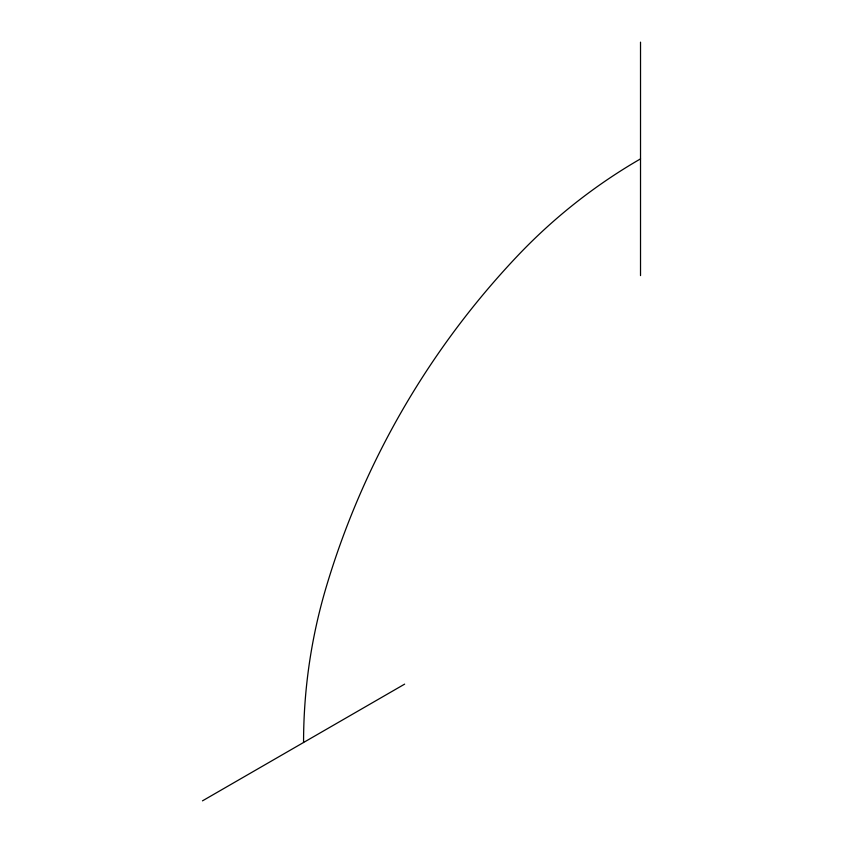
<?xml version="1.0" encoding="UTF-8"?>
<svg xmlns="http://www.w3.org/2000/svg" width="843" height="843" viewBox="0 0 843 843"><rect width="100%" height="100%" fill="white"/><g stroke="black" fill="none" stroke-linecap="round" stroke-linejoin="round"><path stroke-width="1.26" d="M202.478 800.85L404.651 684.126M640.522 42.15L640.522 275.598M303.564 742.493A544.536 544.536 0 0 1 326.125 587.371A822.642 822.642 0 0 1 517.465 255.966A544.536 544.536 0 0 1 640.522 158.874"/></g></svg>
